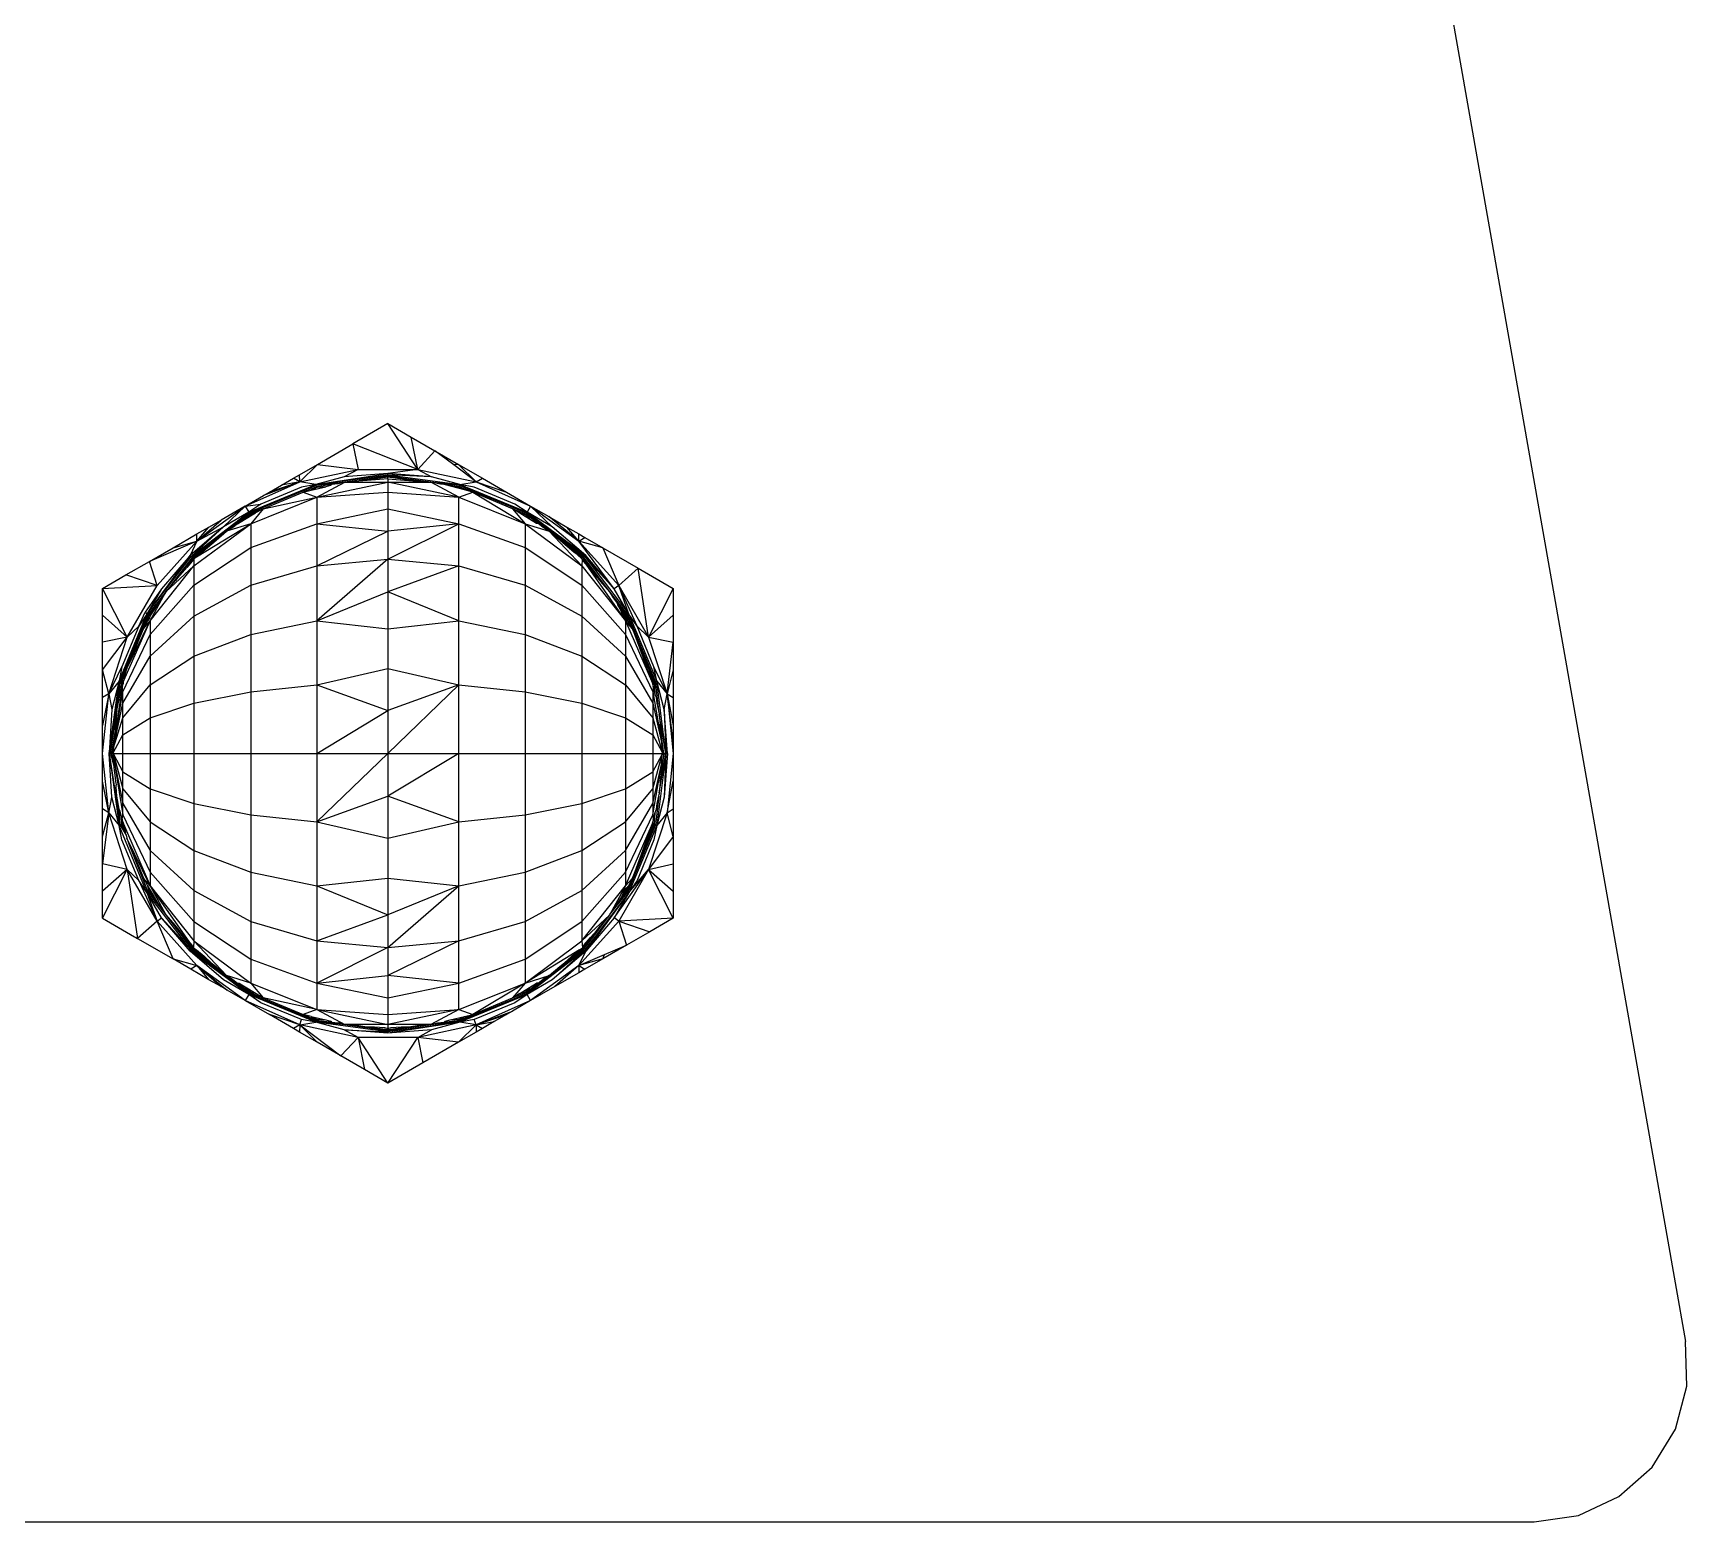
# Model space of a CAD drawing. Header units: millimetres. Extents: x 1918 to 7324, y -1954 to 2054.
# Drawn here: x 5886.7 to 5941.9, y -363 to -313.4 of the extents above; entities that cross this region are included whole.
import ezdxf

# ---------------------------------------------------------------- set-up
doc = ezdxf.new("R2010")
doc.units = ezdxf.units.MM

msp = doc.modelspace()

# ---------------------------------------------------------------- linework, layer by layer
for p, q in [((5902.816, -135.335), (5941.903, -357.009)), ((5898.585, -326.386), (5897.414, -327.063)), ((5899.581, -327.912), (5898.585, -326.386)), ((5898.585, -326.386), (5899.367, -326.837)), ((5896.231, -327.746), (5897.414, -327.063)), ((5897.414, -327.063), (5897.59, -327.912)), ((5899.581, -327.912), (5897.414, -327.063)), ((5899.581, -327.912), (5899.367, -326.837)), ((5899.367, -326.837), (5900.152, -327.291)), ((5899.581, -327.912), (5900.152, -327.291)), ((5900.152, -327.291), (5900.943, -327.747)), ((5900.782, -327.765), (5900.152, -327.291)), ((5895.635, -328.09), (5896.231, -327.746)), ((5895.642, -328.326), (5896.231, -327.746)), ((5895.642, -328.326), (5897.59, -327.912)), ((5896.231, -327.746), (5897.59, -327.912)), ((5897.59, -327.912), (5897.125, -328.166)), ((5897.59, -327.912), (5899.581, -327.912)), ((5899.581, -327.912), (5898.585, -328.051)), ((5899.581, -327.912), (5900.046, -328.166)), ((5899.581, -327.912), (5901.529, -328.326)), ((5900.943, -327.747), (5900.782, -327.765)), ((5901.529, -328.326), (5900.782, -327.765)), ((5900.943, -327.747), (5901.529, -328.326)), ((5900.943, -327.747), (5901.738, -328.207)), ((5893.822, -329.136), (5895.642, -328.326)), ((5893.94, -329.341), (5896.181, -328.413)), ((5896.192, -328.454), (5893.961, -329.378)), ((5895.642, -328.326), (5894.429, -328.786)), ((5895.642, -328.326), (5894.63, -328.67)), ((5894.63, -328.67), (5895.034, -328.437)), ((5895.034, -328.437), (5895.432, -328.207)), ((5895.642, -328.326), (5895.034, -328.437)), ((5895.432, -328.207), (5895.635, -328.09)), ((5895.642, -328.326), (5895.432, -328.207)), ((5895.642, -328.326), (5895.635, -328.09)), ((5896.181, -328.413), (5895.642, -328.326)), ((5896.181, -328.413), (5895.7, -328.508)), ((5896.181, -328.413), (5898.585, -328.051)), ((5896.181, -328.413), (5898.585, -328.096)), ((5897.125, -328.166), (5896.181, -328.413)), ((5896.192, -328.454), (5896.181, -328.413)), ((5897.153, -328.339), (5896.192, -328.454)), ((5896.201, -328.489), (5896.192, -328.454)), ((5896.713, -328.422), (5896.201, -328.489)), ((5896.215, -328.84), (5898.586, -328.339)), ((5896.215, -328.84), (5897.153, -328.339)), ((5896.67, -328.455), (5896.508, -328.494)), ((5896.713, -328.422), (5896.67, -328.455)), ((5896.928, -328.393), (5896.713, -328.422)), ((5897.153, -328.339), (5896.928, -328.393)), ((5898.585, -328.051), (5897.125, -328.166)), ((5898.585, -328.139), (5897.153, -328.339)), ((5897.153, -328.339), (5897.612, -328.303)), ((5897.153, -328.339), (5898.586, -328.339)), ((5898.585, -328.175), (5897.612, -328.303)), ((5898.586, -328.227), (5897.612, -328.303)), ((5900.046, -328.166), (5898.585, -328.051)), ((5898.585, -328.096), (5898.585, -328.051)), ((5898.585, -328.096), (5900.99, -328.413)), ((5898.585, -328.139), (5898.585, -328.096)), ((5900.046, -328.166), (5898.585, -328.096)), ((5898.585, -328.175), (5898.585, -328.139)), ((5900.018, -328.339), (5898.585, -328.139)), ((5899.558, -328.303), (5898.585, -328.175)), ((5898.586, -328.227), (5898.585, -328.175)), ((5898.586, -328.227), (5898.586, -328.339)), ((5898.586, -328.227), (5899.558, -328.303)), ((5898.586, -328.339), (5898.586, -328.675)), ((5900.956, -328.84), (5898.586, -328.339)), ((5898.586, -328.339), (5900.018, -328.339)), ((5900.018, -328.339), (5899.558, -328.303)), ((5900.956, -328.84), (5900.018, -328.339)), ((5900.979, -328.454), (5900.018, -328.339)), ((5900.346, -328.407), (5900.018, -328.339)), ((5900.99, -328.413), (5900.046, -328.166)), ((5900.458, -328.422), (5900.346, -328.407)), ((5900.969, -328.489), (5900.458, -328.422)), ((5900.722, -328.484), (5900.458, -328.422)), ((5900.969, -328.489), (5900.979, -328.454)), ((5900.979, -328.454), (5900.99, -328.413)), ((5903.209, -329.378), (5900.979, -328.454)), ((5900.99, -328.413), (5901.529, -328.326)), ((5901.47, -328.508), (5900.99, -328.413)), ((5900.99, -328.413), (5903.231, -329.341)), ((5901.529, -328.326), (5901.738, -328.207)), ((5901.529, -328.326), (5903.349, -329.136)), ((5901.529, -328.326), (5902.54, -328.67)), ((5901.738, -328.207), (5902.54, -328.67)), ((5893.822, -329.136), (5894.429, -328.786)), ((5894.006, -329.724), (5896.215, -328.84)), ((5895.7, -328.508), (5894.347, -329.068)), ((5894.427, -329.225), (5895.755, -328.675)), ((5894.427, -329.225), (5896.215, -328.84)), ((5894.429, -328.786), (5894.63, -328.67)), ((5896.201, -328.489), (5895.755, -328.675)), ((5895.755, -328.675), (5896.029, -328.609)), ((5895.755, -328.675), (5896.215, -328.84)), ((5896.029, -328.609), (5896.508, -328.494)), ((5896.209, -328.516), (5896.029, -328.609)), ((5896.209, -328.516), (5896.201, -328.489)), ((5896.508, -328.494), (5896.209, -328.516)), ((5896.215, -328.84), (5898.586, -328.675)), ((5896.215, -328.84), (5896.215, -329.724)), ((5898.586, -328.675), (5898.586, -329.225)), ((5898.586, -328.675), (5900.956, -328.84)), ((5900.962, -328.516), (5900.722, -328.484)), ((5901.138, -328.589), (5900.722, -328.484)), ((5900.956, -328.84), (5901.416, -328.675)), ((5900.956, -329.724), (5900.956, -328.84)), ((5900.956, -328.84), (5903.166, -329.724)), ((5900.962, -328.516), (5900.969, -328.489)), ((5901.138, -328.589), (5900.962, -328.516)), ((5901.416, -328.675), (5900.969, -328.489)), ((5901.416, -328.675), (5901.138, -328.589)), ((5902.744, -329.225), (5901.416, -328.675)), ((5901.416, -328.675), (5903.166, -329.724)), ((5902.824, -329.068), (5901.47, -328.508)), ((5902.54, -328.67), (5903.349, -329.136)), ((5892.016, -330.817), (5893.94, -329.341)), ((5892.211, -330.307), (5893.822, -329.136)), ((5893.822, -329.136), (5893.014, -329.603)), ((5893.822, -329.136), (5893.098, -329.834)), ((5893.94, -329.341), (5893.098, -329.834)), ((5893.961, -329.378), (5893.201, -329.976)), ((5893.98, -329.409), (5893.57, -329.724)), ((5893.801, -329.581), (5894.17, -329.36)), ((5893.994, -329.433), (5893.801, -329.581)), ((5893.822, -329.136), (5894.347, -329.068)), ((5893.822, -329.136), (5893.94, -329.341)), ((5894.347, -329.068), (5893.94, -329.341)), ((5893.961, -329.378), (5893.94, -329.341)), ((5893.98, -329.409), (5893.961, -329.378)), ((5894.427, -329.225), (5893.98, -329.409)), ((5893.994, -329.433), (5893.98, -329.409)), ((5894.17, -329.36), (5893.994, -329.433)), ((5894.427, -329.225), (5894.006, -329.724)), ((5894.427, -329.225), (5894.17, -329.36)), ((5896.215, -329.724), (5898.586, -329.225)), ((5898.586, -329.225), (5898.586, -329.976)), ((5898.586, -329.225), (5900.956, -329.724)), ((5902.744, -329.225), (5903.166, -329.724)), ((5903.191, -329.409), (5902.744, -329.225)), ((5902.985, -329.373), (5902.744, -329.225)), ((5903.231, -329.341), (5902.824, -329.068)), ((5903.177, -329.433), (5902.985, -329.373)), ((5903.404, -329.629), (5902.985, -329.373)), ((5903.177, -329.433), (5903.191, -329.409)), ((5903.404, -329.629), (5903.177, -329.433)), ((5903.191, -329.409), (5903.209, -329.378)), ((5903.6, -329.723), (5903.191, -329.409)), ((5903.209, -329.378), (5903.231, -329.341)), ((5903.97, -329.976), (5903.209, -329.378)), ((5903.349, -329.136), (5903.231, -329.341)), ((5904.073, -329.834), (5903.231, -329.341)), ((5903.231, -329.341), (5905.155, -330.817)), ((5903.231, -329.341), (5905.187, -330.785)), ((5903.349, -329.136), (5904.073, -329.834)), ((5903.349, -329.136), (5904.96, -330.307)), ((5903.349, -329.136), (5903.955, -329.487)), ((5904.96, -330.307), (5903.955, -329.487)), ((5903.955, -329.487), (5904.56, -329.836)), ((5891.416, -330.526), (5892.212, -330.066)), ((5893.098, -329.834), (5891.984, -330.785)), ((5893.098, -329.834), (5892.016, -330.817)), ((5893.201, -329.976), (5892.046, -330.847)), ((5892.109, -331.13), (5894.006, -329.724)), ((5892.196, -330.835), (5894.006, -329.724)), ((5892.211, -330.307), (5893.014, -329.603)), ((5892.211, -330.307), (5893.098, -329.834)), ((5892.211, -330.307), (5892.61, -329.836)), ((5892.211, -330.307), (5892.212, -330.066)), ((5892.212, -330.066), (5892.61, -329.836)), ((5892.61, -329.836), (5893.014, -329.603)), ((5892.852, -330.275), (5893.201, -329.976)), ((5894.006, -329.724), (5893.201, -329.976)), ((5893.201, -329.976), (5893.481, -329.792)), ((5893.57, -329.724), (5893.481, -329.792)), ((5893.57, -329.724), (5893.801, -329.581)), ((5894.006, -329.724), (5894.006, -330.517)), ((5894.006, -330.517), (5896.215, -329.724)), ((5896.215, -329.724), (5896.215, -331.13)), ((5896.215, -329.724), (5898.586, -329.976)), ((5896.215, -331.13), (5898.586, -329.976)), ((5900.956, -329.724), (5898.586, -329.976)), ((5898.586, -330.909), (5900.956, -329.724)), ((5898.586, -329.976), (5898.586, -330.909)), ((5900.957, -331.13), (5900.956, -329.724)), ((5900.956, -329.724), (5903.166, -330.517)), ((5903.166, -329.724), (5903.166, -330.517)), ((5903.166, -329.724), (5905.063, -331.13)), ((5903.166, -329.724), (5903.97, -329.976)), ((5903.546, -329.716), (5903.404, -329.629)), ((5903.6, -329.723), (5903.546, -329.716)), ((5903.772, -329.855), (5903.6, -329.723)), ((5903.97, -329.976), (5903.772, -329.855)), ((5905.063, -331.13), (5903.97, -329.976)), ((5905.125, -330.847), (5903.97, -329.976)), ((5904.352, -330.3), (5903.97, -329.976)), ((5905.187, -330.785), (5904.073, -329.834)), ((5904.96, -330.307), (5904.56, -329.836)), ((5904.56, -329.836), (5904.958, -330.066)), ((5904.96, -330.307), (5904.958, -330.066)), ((5904.958, -330.066), (5905.161, -330.183)), ((5892.211, -330.307), (5890.626, -330.982)), ((5890.626, -330.982), (5891.416, -330.526)), ((5890.878, -331.787), (5892.211, -330.307)), ((5891.416, -330.526), (5892.211, -330.307)), ((5892.211, -330.307), (5891.984, -330.785)), ((5892.852, -330.275), (5892.072, -330.873)), ((5892.109, -331.777), (5894.006, -330.517)), ((5892.196, -330.835), (5892.852, -330.275)), ((5894.006, -330.517), (5894.006, -331.777)), ((5903.166, -330.517), (5903.166, -331.777)), ((5903.166, -330.517), (5905.063, -331.777)), ((5905.099, -330.873), (5904.352, -330.3)), ((5904.791, -330.672), (5904.352, -330.3)), ((5904.898, -330.754), (5904.791, -330.672)), ((5904.96, -330.307), (5905.161, -330.183)), ((5904.96, -330.307), (5906.292, -331.787)), ((5906.138, -331.899), (5904.96, -330.307)), ((5905.758, -330.527), (5904.96, -330.307)), ((5905.161, -330.183), (5905.758, -330.527)), ((5905.758, -330.527), (5906.292, -331.787)), ((5905.758, -330.527), (5906.941, -331.21)), ((5889.84, -331.435), (5890.626, -330.982)), ((5890.54, -332.741), (5891.984, -330.785)), ((5890.54, -332.741), (5892.016, -330.817)), ((5890.878, -331.787), (5890.626, -330.982)), ((5890.653, -332.963), (5892.109, -331.13)), ((5891.984, -330.785), (5891.033, -331.899)), ((5892.046, -330.847), (5891.175, -332.002)), ((5892.109, -331.13), (5891.175, -332.002)), ((5892.072, -330.873), (5891.499, -331.62)), ((5891.499, -331.62), (5891.87, -331.181)), ((5892.109, -330.909), (5891.87, -331.181)), ((5892.016, -330.817), (5891.984, -330.785)), ((5892.046, -330.847), (5892.016, -330.817)), ((5892.072, -330.873), (5892.046, -330.847)), ((5892.109, -330.909), (5892.072, -330.873)), ((5892.196, -330.835), (5892.109, -330.909)), ((5892.109, -330.909), (5892.109, -331.13)), ((5892.109, -331.13), (5892.109, -331.777)), ((5894.006, -331.777), (5896.215, -331.13)), ((5896.215, -331.13), (5898.586, -330.909)), ((5898.586, -330.909), (5896.215, -332.963)), ((5896.215, -331.13), (5896.215, -332.963)), ((5898.586, -330.909), (5898.586, -332.002)), ((5898.586, -330.909), (5900.957, -331.13)), ((5900.957, -331.13), (5898.586, -332.002)), ((5900.957, -332.963), (5900.957, -331.13)), ((5900.957, -331.13), (5903.166, -331.777)), ((5904.898, -330.754), (5905.067, -330.905)), ((5905.067, -330.905), (5905.063, -331.13)), ((5905.063, -331.13), (5905.063, -331.777)), ((5905.063, -331.13), (5906.518, -332.963)), ((5905.067, -330.905), (5905.099, -330.873)), ((5905.135, -330.994), (5905.067, -330.905)), ((5905.099, -330.873), (5905.125, -330.847)), ((5905.671, -331.619), (5905.099, -330.873)), ((5905.125, -330.847), (5905.155, -330.817)), ((5905.996, -332.002), (5905.125, -330.847)), ((5905.135, -330.994), (5906.518, -332.963)), ((5905.351, -331.247), (5905.135, -330.994)), ((5905.155, -330.817), (5905.187, -330.785)), ((5905.155, -330.817), (5906.631, -332.741)), ((5906.138, -331.899), (5905.155, -330.817)), ((5906.138, -331.899), (5905.187, -330.785)), ((5906.292, -331.787), (5906.941, -331.21)), ((5906.941, -331.21), (5908.112, -331.886)), ((5907.288, -333.512), (5906.941, -331.21)), ((5889.059, -331.886), (5889.84, -331.435)), ((5890.878, -331.787), (5889.84, -331.435)), ((5890.653, -333.42), (5892.109, -331.777)), ((5891.175, -332.002), (5891.499, -331.62)), ((5892.109, -331.777), (5892.109, -332.807)), ((5892.109, -332.807), (5894.006, -331.777)), ((5894.006, -331.777), (5894.006, -333.42)), ((5903.166, -331.777), (5903.166, -333.42)), ((5903.166, -331.777), (5905.063, -332.807)), ((5905.063, -331.777), (5905.063, -332.807)), ((5905.063, -331.777), (5906.518, -333.42)), ((5905.671, -331.619), (5905.351, -331.247)), ((5905.695, -331.65), (5905.671, -331.619)), ((5905.996, -332.002), (5905.695, -331.65)), ((5889.059, -331.886), (5890.878, -331.787)), ((5889.883, -333.512), (5889.059, -331.886)), ((5889.059, -332.78), (5889.059, -331.886)), ((5889.883, -333.512), (5890.878, -331.787)), ((5891.033, -331.899), (5890.48, -332.674)), ((5891.033, -331.899), (5890.54, -332.741)), ((5891.175, -332.002), (5890.577, -332.763)), ((5890.991, -332.282), (5890.608, -332.781)), ((5890.648, -332.804), (5890.991, -332.282)), ((5890.653, -332.963), (5891.175, -332.002)), ((5891.175, -332.002), (5890.991, -332.282)), ((5896.215, -332.963), (5898.586, -332.002)), ((5898.586, -332.002), (5898.586, -333.228)), ((5900.957, -332.963), (5898.586, -332.002)), ((5906.117, -332.2), (5905.996, -332.002)), ((5906.594, -332.763), (5905.996, -332.002)), ((5906.249, -332.372), (5906.117, -332.2)), ((5906.292, -331.787), (5906.138, -331.899)), ((5906.631, -332.741), (5906.138, -331.899)), ((5906.292, -331.787), (5907.288, -333.512)), ((5906.904, -333.148), (5906.292, -331.787)), ((5906.631, -332.741), (5906.292, -331.787)), ((5908.112, -331.886), (5907.288, -333.512)), ((5908.112, -331.886), (5908.112, -332.78)), ((5889.883, -333.512), (5889.059, -332.78)), ((5889.059, -333.682), (5889.059, -332.78)), ((5889.612, -334.982), (5890.54, -332.741)), ((5890.577, -332.763), (5889.653, -334.993)), ((5890.267, -333.148), (5890.48, -332.674)), ((5890.54, -332.741), (5890.267, -333.148)), ((5890.608, -332.781), (5890.424, -333.228)), ((5890.48, -332.674), (5890.54, -332.741)), ((5890.577, -332.763), (5890.54, -332.741)), ((5890.648, -332.804), (5890.559, -332.971)), ((5890.559, -332.971), (5890.634, -332.885)), ((5890.608, -332.781), (5890.577, -332.763)), ((5890.648, -332.804), (5890.608, -332.781)), ((5890.634, -332.885), (5890.648, -332.804)), ((5890.653, -334.148), (5892.109, -332.807)), ((5892.109, -332.807), (5892.109, -334.148)), ((5905.063, -332.807), (5905.063, -334.148)), ((5905.063, -332.807), (5906.518, -334.148)), ((5906.563, -332.781), (5906.249, -332.372)), ((5906.256, -332.426), (5906.249, -332.372)), ((5906.343, -332.568), (5906.256, -332.426)), ((5906.538, -332.795), (5906.343, -332.568)), ((5906.518, -332.963), (5906.343, -332.568)), ((5906.599, -332.986), (5906.343, -332.568)), ((5906.538, -332.795), (5906.563, -332.781)), ((5906.599, -332.986), (5906.538, -332.795)), ((5906.563, -332.781), (5906.594, -332.763)), ((5906.747, -333.228), (5906.563, -332.781)), ((5906.594, -332.763), (5906.631, -332.741)), ((5907.518, -334.993), (5906.594, -332.763)), ((5906.904, -333.148), (5906.631, -332.741)), ((5906.631, -332.741), (5907.559, -334.982)), ((5907.288, -333.512), (5908.112, -332.78)), ((5908.112, -332.78), (5908.112, -333.682)), ((5890.267, -333.148), (5889.707, -334.502)), ((5889.738, -335.333), (5890.653, -333.42)), ((5889.773, -334.956), (5890.653, -332.963)), ((5889.874, -334.556), (5890.653, -332.963)), ((5889.874, -334.556), (5890.424, -333.228)), ((5889.883, -333.512), (5890.267, -333.148)), ((5890.424, -333.228), (5890.653, -332.963)), ((5890.424, -333.228), (5890.559, -332.971)), ((5890.653, -332.963), (5890.653, -333.42)), ((5890.653, -333.42), (5890.653, -334.148)), ((5892.109, -334.148), (5894.006, -333.42)), ((5894.006, -333.42), (5896.215, -332.963)), ((5894.006, -333.42), (5894.006, -335.333)), ((5896.215, -332.963), (5896.215, -335.096)), ((5896.215, -332.963), (5898.586, -333.228)), ((5898.586, -333.228), (5900.957, -332.963)), ((5898.586, -333.228), (5898.586, -334.556)), ((5900.957, -335.096), (5900.957, -332.963)), ((5900.957, -332.963), (5903.166, -333.42)), ((5903.166, -333.42), (5903.166, -335.333)), ((5903.166, -333.42), (5905.063, -334.148)), ((5906.518, -332.963), (5906.518, -333.42)), ((5906.747, -333.228), (5906.518, -332.963)), ((5906.518, -332.963), (5907.415, -335.046)), ((5906.518, -333.42), (5906.518, -334.148)), ((5906.518, -333.42), (5907.433, -335.333)), ((5906.599, -332.986), (5906.747, -333.228)), ((5907.297, -334.556), (5906.747, -333.228)), ((5906.747, -333.228), (5907.415, -335.046)), ((5907.288, -333.512), (5906.904, -333.148)), ((5907.464, -334.502), (5906.904, -333.148)), ((5889.883, -333.512), (5889.059, -333.682)), ((5889.059, -334.595), (5889.883, -333.512)), ((5889.059, -334.595), (5889.059, -333.682)), ((5889.267, -335.406), (5889.883, -333.512)), ((5907.288, -333.512), (5907.904, -335.406)), ((5907.288, -333.512), (5908.112, -333.682)), ((5907.904, -335.406), (5908.112, -333.682)), ((5908.112, -333.682), (5908.112, -334.595)), ((5889.267, -335.406), (5889.707, -334.502)), ((5889.707, -334.502), (5889.612, -334.982)), ((5889.738, -335.71), (5890.653, -334.148)), ((5890.653, -334.148), (5890.653, -335.096)), ((5890.653, -335.096), (5892.109, -334.148)), ((5892.109, -334.148), (5892.109, -335.71)), ((5905.063, -334.148), (5905.063, -335.71)), ((5905.063, -334.148), (5906.518, -335.096)), ((5906.518, -334.148), (5906.518, -335.096)), ((5906.518, -334.148), (5907.433, -335.71)), ((5907.904, -335.406), (5907.464, -334.502)), ((5907.559, -334.982), (5907.464, -334.502)), ((5889.267, -335.406), (5889.059, -334.595)), ((5889.059, -335.52), (5889.059, -334.595)), ((5889.612, -334.982), (5889.267, -335.406)), ((5889.277, -337.386), (5889.612, -334.982)), ((5889.653, -334.993), (5889.277, -337.386)), ((5889.612, -334.982), (5889.365, -335.926)), ((5889.653, -334.993), (5889.606, -335.626)), ((5889.653, -334.993), (5889.612, -334.982)), ((5889.688, -335.002), (5889.653, -334.993)), ((5889.688, -335.002), (5889.684, -335.245)), ((5889.874, -334.556), (5889.688, -335.002)), ((5889.732, -335.014), (5889.688, -335.002)), ((5889.729, -335.158), (5889.738, -335.096)), ((5889.732, -335.014), (5889.773, -334.956)), ((5889.732, -335.014), (5889.752, -335.062)), ((5889.738, -335.096), (5889.752, -335.062)), ((5889.738, -336.201), (5890.653, -335.096)), ((5889.752, -335.062), (5889.773, -334.956)), ((5889.788, -334.833), (5889.773, -334.956)), ((5889.788, -334.833), (5889.874, -334.556)), ((5890.653, -335.096), (5890.653, -336.201)), ((5894.006, -335.333), (5896.215, -335.096)), ((5896.215, -335.096), (5898.586, -334.556)), ((5896.215, -335.096), (5896.215, -337.386)), ((5896.215, -335.096), (5898.586, -335.954)), ((5898.586, -334.556), (5898.586, -335.954)), ((5898.586, -334.556), (5900.957, -335.096)), ((5900.957, -335.096), (5898.586, -335.954)), ((5898.586, -337.386), (5900.957, -335.096)), ((5900.957, -337.386), (5900.957, -335.096)), ((5900.957, -335.096), (5903.166, -335.333)), ((5906.518, -335.096), (5906.518, -336.201)), ((5906.518, -335.096), (5907.433, -336.201)), ((5907.483, -335.002), (5907.297, -334.556)), ((5907.297, -334.556), (5907.372, -334.852)), ((5907.456, -335.01), (5907.372, -334.852)), ((5907.415, -335.046), (5907.372, -334.852)), ((5907.415, -335.046), (5907.433, -335.096)), ((5907.433, -335.096), (5907.456, -335.01)), ((5907.433, -335.096), (5907.442, -335.158)), ((5907.456, -335.01), (5907.483, -335.002)), ((5907.483, -335.002), (5907.518, -334.993)), ((5907.51, -335.426), (5907.483, -335.002)), ((5907.518, -334.993), (5907.559, -334.982)), ((5907.633, -335.954), (5907.518, -334.993)), ((5907.806, -335.926), (5907.559, -334.982)), ((5907.867, -337.386), (5907.559, -334.982)), ((5907.559, -334.982), (5907.904, -335.406)), ((5908.112, -334.595), (5907.904, -335.406)), ((5908.112, -334.595), (5908.112, -335.52)), ((5889.059, -337.386), (5889.267, -335.406)), ((5889.267, -335.406), (5889.059, -335.52)), ((5889.267, -335.406), (5889.059, -336.453)), ((5889.059, -336.453), (5889.059, -335.52)), ((5889.267, -335.406), (5889.365, -335.926)), ((5889.43, -337.205), (5889.729, -335.158)), ((5889.43, -337.205), (5889.738, -335.333)), ((5889.538, -335.954), (5889.606, -335.626)), ((5889.606, -335.626), (5889.684, -335.245)), ((5889.729, -335.158), (5889.684, -335.245)), ((5889.738, -335.333), (5889.729, -335.158)), ((5889.738, -335.71), (5889.738, -335.333)), ((5892.109, -335.71), (5894.006, -335.333)), ((5894.006, -335.333), (5894.006, -337.386)), ((5903.166, -335.333), (5903.166, -337.386)), ((5903.166, -335.333), (5905.063, -335.71)), ((5907.442, -335.158), (5907.433, -335.333)), ((5907.433, -335.333), (5907.433, -335.71)), ((5907.433, -335.333), (5907.716, -337.014)), ((5907.475, -335.274), (5907.442, -335.158)), ((5907.51, -335.426), (5907.475, -335.274)), ((5907.525, -335.49), (5907.51, -335.426)), ((5907.55, -335.513), (5907.525, -335.49)), ((5907.576, -335.711), (5907.55, -335.513)), ((5907.806, -335.926), (5907.904, -335.406)), ((5907.904, -335.406), (5908.112, -337.386)), ((5907.904, -335.406), (5908.112, -336.453)), ((5907.904, -335.406), (5908.112, -335.52)), ((5908.112, -336.981), (5907.904, -335.406)), ((5908.112, -335.52), (5908.112, -336.453)), ((5889.365, -335.926), (5889.277, -337.386)), ((5889.329, -337.386), (5889.53, -336.055)), ((5889.43, -337.205), (5889.738, -335.71)), ((5889.43, -337.205), (5889.738, -336.201)), ((5889.53, -336.055), (5889.492, -336.493)), ((5889.538, -335.954), (5889.53, -336.055)), ((5889.738, -336.201), (5889.738, -335.71)), ((5889.738, -336.773), (5890.653, -336.201)), ((5889.738, -336.773), (5889.738, -336.201)), ((5890.653, -336.201), (5892.109, -335.71)), ((5890.653, -336.201), (5890.653, -337.386)), ((5892.109, -335.71), (5892.109, -337.386)), ((5896.215, -337.386), (5898.586, -335.954)), ((5898.586, -335.954), (5898.586, -337.386)), ((5905.063, -335.71), (5905.063, -337.386)), ((5905.063, -335.71), (5906.518, -336.201)), ((5906.518, -336.201), (5906.518, -337.386)), ((5906.518, -336.201), (5907.433, -336.773)), ((5907.433, -335.71), (5907.433, -336.201)), ((5907.433, -335.71), (5907.716, -337.014)), ((5907.433, -336.201), (5907.433, -336.773)), ((5907.433, -336.201), (5907.742, -337.347)), ((5907.633, -335.954), (5907.576, -335.711)), ((5907.639, -336.039), (5907.633, -335.954)), ((5907.639, -336.039), (5907.645, -336.085)), ((5907.645, -336.085), (5907.669, -336.416)), ((5907.867, -337.386), (5907.645, -336.085)), ((5907.921, -337.386), (5907.806, -335.926)), ((5907.806, -335.926), (5907.867, -337.386)), ((5889.059, -337.386), (5889.059, -336.453)), ((5889.465, -336.755), (5889.476, -336.678)), ((5889.482, -336.567), (5889.476, -336.678)), ((5889.492, -336.493), (5889.482, -336.567)), ((5907.687, -336.553), (5907.669, -336.416)), ((5907.683, -336.593), (5907.687, -336.553)), ((5907.705, -336.747), (5907.683, -336.593)), ((5907.797, -337.386), (5907.705, -336.747)), ((5907.705, -336.747), (5907.716, -337.014)), ((5908.112, -336.453), (5908.112, -336.981)), ((5889.374, -337.386), (5889.465, -336.755)), ((5889.406, -337.386), (5889.738, -336.773)), ((5889.406, -337.386), (5889.427, -337.243)), ((5889.43, -337.205), (5889.427, -337.243)), ((5889.465, -336.755), (5889.43, -337.205)), ((5889.738, -337.386), (5889.738, -336.773)), ((5907.433, -336.773), (5907.433, -337.386)), ((5907.433, -336.773), (5907.742, -337.347)), ((5907.716, -337.014), (5907.742, -337.347)), ((5908.112, -336.981), (5908.112, -337.386)), ((5889.267, -339.367), (5889.059, -337.386)), ((5889.059, -338.314), (5889.059, -337.386)), ((5889.277, -337.386), (5889.612, -339.791)), ((5889.365, -338.847), (5889.277, -337.386)), ((5889.277, -337.386), (5889.653, -339.78)), ((5889.277, -337.386), (5889.329, -337.386)), ((5889.329, -337.386), (5889.374, -337.386)), ((5889.329, -337.386), (5889.433, -337.798)), ((5889.374, -337.386), (5889.406, -337.386)), ((5889.374, -337.386), (5889.433, -337.798)), ((5889.406, -337.386), (5889.427, -337.414)), ((5889.406, -337.386), (5889.738, -337.386)), ((5889.427, -337.414), (5889.432, -337.582)), ((5889.427, -337.414), (5889.738, -338.572)), ((5889.427, -337.414), (5889.738, -338)), ((5889.432, -337.582), (5889.738, -339.44)), ((5889.432, -337.582), (5889.738, -339.063)), ((5889.432, -337.582), (5889.433, -337.798)), ((5889.433, -337.798), (5889.44, -337.847)), ((5889.44, -337.847), (5889.444, -337.962)), ((5889.738, -338), (5889.738, -337.386)), ((5889.738, -337.386), (5890.653, -337.386)), ((5890.653, -337.386), (5890.653, -338.572)), ((5890.653, -337.386), (5892.109, -337.386)), ((5892.109, -337.386), (5892.109, -339.063)), ((5892.109, -337.386), (5894.006, -337.386)), ((5894.006, -337.386), (5894.006, -339.44)), ((5894.006, -337.386), (5896.215, -337.386)), ((5896.215, -337.386), (5896.215, -339.676)), ((5896.215, -337.386), (5898.586, -337.386)), ((5898.586, -337.386), (5896.215, -339.676)), ((5898.586, -337.386), (5898.586, -338.819)), ((5898.586, -337.386), (5900.957, -337.386)), ((5900.957, -337.386), (5898.586, -338.819)), ((5900.957, -339.676), (5900.957, -337.386)), ((5900.957, -337.386), (5903.166, -337.386)), ((5903.166, -337.386), (5903.166, -339.44)), ((5903.166, -337.386), (5905.063, -337.386)), ((5905.063, -337.386), (5905.063, -339.063)), ((5905.063, -337.386), (5906.518, -337.386)), ((5906.518, -337.386), (5906.518, -338.572)), ((5906.518, -337.386), (5907.433, -337.386)), ((5907.433, -337.386), (5907.433, -338)), ((5907.433, -337.386), (5907.764, -337.386)), ((5907.433, -338.572), (5907.742, -337.426)), ((5907.433, -338), (5907.742, -337.426)), ((5907.433, -339.44), (5907.716, -337.759)), ((5907.433, -339.063), (5907.716, -337.759)), ((5907.867, -337.386), (5907.559, -339.791)), ((5907.643, -338.709), (5907.867, -337.386)), ((5907.797, -337.386), (5907.705, -338.024)), ((5907.705, -338.024), (5907.716, -337.759)), ((5907.716, -337.759), (5907.742, -337.426)), ((5907.764, -337.386), (5907.742, -337.347)), ((5907.764, -337.386), (5907.742, -337.426)), ((5907.764, -337.386), (5907.797, -337.386)), ((5907.797, -337.386), (5907.867, -337.386)), ((5907.867, -337.386), (5907.806, -338.847)), ((5907.921, -337.386), (5907.806, -338.847)), ((5907.867, -337.386), (5907.921, -337.386)), ((5908.112, -337.386), (5907.904, -339.367)), ((5908.112, -337.386), (5908.112, -338.314)), ((5889.267, -339.367), (5889.059, -338.314)), ((5889.059, -339.238), (5889.059, -338.314)), ((5889.444, -337.962), (5889.482, -338.206)), ((5889.482, -338.206), (5889.494, -338.336)), ((5889.494, -338.336), (5889.502, -338.362)), ((5889.502, -338.362), (5889.51, -338.453)), ((5889.738, -338.572), (5889.738, -338)), ((5889.738, -338), (5890.653, -338.572)), ((5906.518, -338.572), (5907.433, -338)), ((5907.433, -338), (5907.433, -338.572)), ((5907.669, -338.357), (5907.643, -338.709)), ((5907.669, -338.357), (5907.688, -338.216)), ((5907.705, -338.024), (5907.683, -338.18)), ((5907.688, -338.216), (5907.683, -338.18)), ((5907.904, -339.367), (5908.112, -338.314)), ((5908.112, -338.314), (5908.112, -339.238)), ((5889.267, -339.367), (5889.365, -338.847)), ((5889.612, -339.791), (5889.365, -338.847)), ((5889.529, -338.72), (5889.51, -338.453)), ((5889.533, -338.755), (5889.529, -338.72)), ((5889.538, -338.819), (5889.533, -338.755)), ((5889.616, -339.244), (5889.538, -338.819)), ((5889.738, -339.063), (5889.738, -338.572)), ((5889.738, -338.572), (5890.653, -339.676)), ((5890.653, -338.572), (5890.653, -339.676)), ((5890.653, -338.572), (5892.109, -339.063)), ((5896.215, -339.676), (5898.586, -338.819)), ((5898.586, -338.819), (5898.586, -340.217)), ((5900.957, -339.676), (5898.586, -338.819)), ((5905.063, -339.063), (5906.518, -338.572)), ((5906.518, -338.572), (5906.518, -339.676)), ((5906.518, -339.676), (5907.433, -338.572)), ((5907.433, -338.572), (5907.433, -339.063)), ((5907.633, -338.819), (5907.518, -339.78)), ((5907.806, -338.847), (5907.559, -339.791)), ((5907.576, -339.062), (5907.633, -338.819)), ((5907.633, -338.819), (5907.638, -338.748)), ((5907.643, -338.709), (5907.638, -338.748)), ((5889.267, -339.367), (5889.059, -339.238)), ((5889.059, -340.158), (5889.059, -339.238)), ((5889.059, -340.158), (5889.267, -339.367)), ((5889.267, -339.367), (5889.059, -341.074)), ((5889.883, -341.261), (5889.267, -339.367)), ((5889.267, -339.367), (5889.612, -339.791)), ((5889.623, -339.278), (5889.616, -339.244)), ((5889.623, -339.278), (5889.669, -339.445)), ((5889.653, -339.78), (5889.623, -339.278)), ((5889.669, -339.445), (5889.678, -339.477)), ((5889.678, -339.477), (5889.71, -339.598)), ((5889.678, -339.477), (5889.688, -339.771)), ((5889.71, -339.598), (5889.738, -339.44)), ((5889.738, -339.44), (5889.738, -339.063)), ((5889.738, -339.063), (5890.653, -340.625)), ((5889.738, -339.44), (5890.653, -341.353)), ((5892.109, -339.063), (5892.109, -340.625)), ((5892.109, -339.063), (5894.006, -339.44)), ((5894.006, -339.44), (5894.006, -341.353)), ((5894.006, -339.44), (5896.215, -339.676)), ((5900.957, -339.676), (5903.166, -339.44)), ((5903.166, -339.44), (5905.063, -339.063)), ((5903.166, -339.44), (5903.166, -341.353)), ((5905.063, -339.063), (5905.063, -340.625)), ((5906.518, -340.625), (5907.433, -339.063)), ((5906.518, -341.353), (5907.433, -339.44)), ((5907.904, -339.367), (5907.288, -341.261)), ((5907.433, -339.063), (5907.433, -339.44)), ((5907.433, -339.44), (5907.442, -339.615)), ((5907.442, -339.615), (5907.475, -339.499)), ((5907.475, -339.499), (5907.51, -339.347)), ((5907.483, -339.771), (5907.51, -339.347)), ((5907.525, -339.283), (5907.51, -339.347)), ((5907.525, -339.283), (5907.55, -339.26)), ((5907.55, -339.26), (5907.576, -339.062)), ((5907.904, -339.367), (5907.559, -339.791)), ((5907.904, -339.367), (5908.112, -339.238)), ((5908.112, -340.158), (5907.904, -339.367)), ((5908.112, -339.238), (5908.112, -340.158)), ((5889.653, -339.78), (5889.612, -339.791)), ((5889.707, -340.271), (5889.612, -339.791)), ((5890.54, -342.032), (5889.612, -339.791)), ((5889.688, -339.771), (5889.653, -339.78)), ((5889.653, -339.78), (5889.849, -340.121)), ((5889.715, -339.763), (5889.688, -339.771)), ((5889.688, -339.771), (5889.823, -340.023)), ((5889.71, -339.598), (5889.729, -339.615)), ((5889.738, -339.676), (5889.715, -339.763)), ((5889.715, -339.763), (5889.789, -339.897)), ((5889.738, -339.676), (5889.729, -339.615)), ((5889.738, -339.676), (5889.764, -339.737)), ((5889.764, -339.737), (5890.653, -341.81)), ((5889.789, -339.897), (5889.764, -339.737)), ((5889.789, -339.897), (5889.823, -340.023)), ((5889.849, -340.121), (5889.823, -340.023)), ((5890.653, -339.676), (5890.653, -340.625)), ((5890.653, -339.676), (5892.109, -340.625)), ((5896.215, -339.676), (5896.215, -341.81)), ((5896.215, -339.676), (5898.586, -340.217)), ((5898.586, -340.217), (5900.957, -339.676)), ((5900.957, -341.81), (5900.957, -339.676)), ((5905.063, -340.625), (5906.518, -339.676)), ((5906.518, -339.676), (5906.518, -340.625)), ((5906.518, -341.81), (5907.415, -339.727)), ((5906.594, -342.01), (5907.518, -339.78)), ((5907.559, -339.791), (5906.631, -342.032)), ((5907.415, -339.727), (5906.746, -341.546)), ((5907.297, -340.217), (5907.483, -339.771)), ((5907.297, -340.217), (5907.372, -339.921)), ((5907.372, -339.921), (5907.415, -339.727)), ((5907.372, -339.921), (5907.456, -339.763)), ((5907.415, -339.727), (5907.433, -339.676)), ((5907.442, -339.615), (5907.433, -339.676)), ((5907.456, -339.763), (5907.433, -339.676)), ((5907.456, -339.763), (5907.483, -339.771)), ((5907.559, -339.791), (5907.464, -340.271)), ((5907.483, -339.771), (5907.518, -339.78)), ((5907.518, -339.78), (5907.559, -339.791)), ((5889.059, -341.074), (5889.059, -340.158)), ((5890.267, -341.625), (5889.707, -340.271)), ((5889.849, -340.121), (5889.874, -340.217)), ((5890.653, -341.81), (5889.874, -340.217)), ((5889.874, -340.217), (5889.967, -340.489)), ((5889.967, -340.489), (5890.577, -342.01)), ((5889.967, -340.489), (5890.279, -341.195)), ((5898.586, -340.217), (5898.586, -341.545)), ((5906.746, -341.546), (5907.297, -340.217)), ((5907.464, -340.271), (5906.904, -341.625)), ((5908.112, -340.158), (5907.288, -341.261)), ((5908.112, -340.158), (5908.112, -341.074)), ((5889.883, -341.261), (5889.059, -341.074)), ((5889.059, -341.985), (5889.059, -341.074)), ((5890.653, -340.625), (5890.653, -341.353)), ((5890.653, -340.625), (5892.109, -341.966)), ((5892.109, -340.625), (5892.109, -341.966)), ((5892.109, -340.625), (5894.006, -341.353)), ((5903.166, -341.353), (5905.063, -340.625)), ((5905.063, -340.625), (5905.063, -341.966)), ((5905.063, -341.966), (5906.518, -340.625)), ((5906.518, -340.625), (5906.518, -341.353)), ((5907.288, -341.261), (5908.112, -341.074)), ((5908.112, -341.074), (5908.112, -341.985)), ((5889.059, -342.886), (5889.883, -341.261)), ((5889.883, -341.261), (5889.059, -341.985)), ((5890.878, -342.986), (5889.883, -341.261)), ((5889.883, -341.261), (5890.267, -341.625)), ((5889.883, -341.261), (5890.23, -343.563)), ((5890.267, -341.625), (5890.878, -342.986)), ((5890.54, -342.032), (5890.267, -341.625)), ((5890.279, -341.195), (5890.424, -341.545)), ((5890.653, -341.81), (5890.424, -341.545)), ((5890.424, -341.545), (5890.49, -341.673)), ((5890.49, -341.673), (5890.561, -341.807)), ((5890.653, -341.353), (5890.653, -341.81)), ((5890.653, -341.353), (5892.109, -342.996)), ((5894.006, -341.353), (5894.006, -342.996)), ((5894.006, -341.353), (5896.215, -341.81)), ((5896.215, -341.81), (5898.586, -341.545)), ((5898.586, -341.545), (5898.586, -342.771)), ((5898.586, -341.545), (5900.957, -341.81)), ((5900.957, -341.81), (5903.166, -341.353)), ((5903.166, -341.353), (5903.166, -342.996)), ((5905.063, -342.996), (5906.518, -341.353)), ((5906.138, -342.874), (5907.288, -341.261)), ((5907.288, -341.261), (5906.292, -342.986)), ((5906.518, -341.353), (5906.518, -341.81)), ((5906.518, -341.81), (5906.746, -341.546)), ((5906.563, -341.992), (5906.746, -341.546)), ((5906.746, -341.546), (5906.611, -341.802)), ((5906.631, -342.032), (5907.288, -341.261)), ((5906.904, -341.625), (5906.631, -342.032)), ((5908.112, -342.886), (5907.288, -341.261)), ((5907.288, -341.261), (5908.112, -341.985)), ((5889.059, -342.886), (5889.059, -341.985)), ((5890.577, -342.01), (5890.54, -342.032)), ((5892.016, -343.956), (5890.54, -342.032)), ((5891.033, -342.874), (5890.54, -342.032)), ((5890.54, -342.032), (5890.878, -342.986)), ((5890.561, -341.807), (5890.632, -341.978)), ((5890.561, -341.807), (5890.608, -341.992)), ((5890.561, -341.807), (5890.78, -342.171)), ((5890.608, -341.992), (5890.577, -342.01)), ((5890.577, -342.01), (5891.175, -342.771)), ((5890.632, -341.978), (5890.608, -341.992)), ((5890.608, -341.992), (5890.922, -342.402)), ((5890.632, -341.978), (5890.78, -342.171)), ((5890.653, -341.81), (5891.175, -342.771)), ((5890.653, -341.81), (5892.109, -343.643)), ((5892.033, -343.776), (5890.653, -341.81)), ((5890.78, -342.171), (5890.922, -342.402)), ((5892.109, -341.966), (5892.109, -342.996)), ((5892.109, -341.966), (5894.006, -342.996)), ((5896.215, -341.81), (5896.215, -343.643)), ((5896.215, -341.81), (5898.586, -342.771)), ((5900.957, -341.81), (5898.586, -342.771)), ((5898.586, -343.863), (5900.957, -341.81)), ((5900.957, -343.643), (5900.957, -341.81)), ((5903.166, -342.996), (5905.063, -341.966)), ((5905.063, -343.643), (5906.518, -341.81)), ((5905.063, -341.966), (5905.063, -342.996)), ((5906.631, -342.032), (5905.155, -343.956)), ((5906.631, -342.032), (5905.187, -343.988)), ((5906.518, -341.81), (5905.998, -342.768)), ((5905.998, -342.768), (5906.594, -342.01)), ((5906.631, -342.032), (5906.138, -342.874)), ((5906.18, -342.491), (5906.563, -341.992)), ((5906.18, -342.491), (5906.391, -342.171)), ((5906.391, -342.171), (5906.523, -341.969)), ((5906.391, -342.171), (5906.436, -342.053)), ((5906.436, -342.053), (5906.537, -341.888)), ((5906.523, -341.969), (5906.611, -341.802)), ((5906.523, -341.969), (5906.563, -341.992)), ((5906.537, -341.888), (5906.611, -341.802)), ((5906.563, -341.992), (5906.594, -342.01)), ((5906.594, -342.01), (5906.631, -342.032)), ((5908.112, -341.985), (5908.112, -342.886)), ((5890.922, -342.402), (5890.991, -342.491)), ((5890.991, -342.491), (5891.175, -342.771)), ((5891.175, -342.771), (5892.046, -343.926)), ((5891.175, -342.771), (5891.473, -343.12)), ((5896.215, -343.643), (5898.586, -342.771)), ((5898.586, -342.771), (5898.586, -343.863)), ((5905.063, -343.643), (5905.981, -342.789)), ((5905.125, -343.926), (5905.981, -342.789)), ((5905.981, -342.789), (5905.695, -343.123)), ((5905.998, -342.768), (5905.981, -342.789)), ((5905.998, -342.768), (5906.18, -342.491)), ((5889.059, -342.886), (5890.13, -343.505)), ((5890.878, -342.986), (5890.23, -343.563)), ((5890.878, -342.986), (5891.033, -342.874)), ((5892.211, -344.466), (5890.878, -342.986)), ((5891.413, -344.246), (5890.878, -342.986)), ((5891.984, -343.988), (5891.033, -342.874)), ((5891.033, -342.874), (5892.016, -343.956)), ((5891.473, -343.12), (5891.602, -343.287)), ((5891.602, -343.287), (5892.072, -343.9)), ((5891.602, -343.287), (5891.817, -343.523)), ((5892.109, -342.996), (5892.109, -343.643)), ((5892.109, -342.996), (5894.006, -344.256)), ((5894.006, -342.996), (5894.006, -344.256)), ((5894.006, -342.996), (5896.215, -343.643)), ((5900.957, -343.643), (5903.166, -342.996)), ((5903.166, -342.996), (5903.166, -344.256)), ((5903.166, -344.256), (5905.063, -342.996)), ((5906.292, -342.986), (5904.96, -344.466)), ((5905.063, -342.996), (5905.063, -343.643)), ((5905.099, -343.9), (5905.572, -343.284)), ((5906.138, -342.874), (5905.187, -343.988)), ((5905.572, -343.284), (5905.351, -343.526)), ((5905.572, -343.284), (5905.695, -343.123)), ((5906.292, -342.986), (5906.138, -342.874)), ((5908.112, -342.886), (5906.292, -342.986)), ((5906.292, -342.986), (5906.545, -343.791)), ((5906.292, -342.986), (5907.33, -343.337)), ((5907.33, -343.337), (5906.545, -343.791)), ((5908.112, -342.886), (5907.33, -343.337)), ((5890.13, -343.505), (5890.169, -343.527)), ((5890.169, -343.527), (5890.23, -343.563)), ((5890.23, -343.563), (5891.413, -344.246)), ((5891.817, -343.523), (5892.033, -343.776)), ((5892.046, -343.926), (5892.016, -343.956)), ((5892.033, -343.776), (5892.092, -343.88)), ((5892.072, -343.9), (5892.046, -343.926)), ((5892.046, -343.926), (5893.201, -344.797)), ((5892.092, -343.88), (5892.072, -343.9)), ((5892.072, -343.9), (5892.685, -344.37)), ((5892.109, -343.643), (5892.092, -343.88)), ((5892.092, -343.88), (5892.196, -343.938)), ((5892.109, -343.643), (5893.201, -344.797)), ((5892.109, -343.643), (5894.006, -345.049)), ((5896.215, -343.643), (5896.215, -345.049)), ((5896.215, -343.643), (5898.586, -343.863)), ((5898.586, -343.863), (5896.215, -345.049)), ((5898.586, -343.863), (5900.957, -343.643)), ((5900.957, -343.643), (5898.586, -344.797)), ((5898.586, -343.863), (5898.586, -344.797)), ((5900.956, -345.049), (5900.957, -343.643)), ((5903.166, -345.049), (5905.063, -343.643)), ((5903.968, -344.798), (5905.125, -343.926)), ((5904.484, -344.372), (5905.099, -343.9)), ((5904.977, -343.936), (5905.079, -343.88)), ((5905.063, -343.643), (5905.079, -343.88)), ((5905.079, -343.88), (5905.135, -343.779)), ((5905.079, -343.88), (5905.099, -343.9)), ((5905.099, -343.9), (5905.125, -343.926)), ((5905.125, -343.926), (5905.155, -343.956)), ((5905.135, -343.779), (5905.351, -343.526)), ((5906.545, -343.791), (5905.755, -344.247)), ((5905.819, -344.1), (5906.545, -343.791)), ((5891.413, -344.246), (5892.211, -344.466)), ((5892.01, -344.59), (5891.413, -344.246)), ((5892.016, -343.956), (5891.984, -343.988)), ((5893.94, -345.432), (5891.984, -343.988)), ((5893.098, -344.939), (5891.984, -343.988)), ((5892.211, -344.466), (5892.01, -344.59)), ((5893.94, -345.432), (5892.016, -343.956)), ((5892.196, -343.938), (5892.449, -344.154)), ((5893.822, -345.636), (5892.211, -344.466)), ((5892.211, -344.466), (5892.61, -344.937)), ((5892.211, -344.466), (5893.215, -345.286)), ((5892.211, -344.466), (5893.014, -345.17)), ((5892.449, -344.154), (5892.685, -344.37)), ((5892.685, -344.37), (5892.852, -344.498)), ((5894.006, -344.256), (5894.006, -345.049)), ((5894.006, -344.256), (5896.215, -345.049)), ((5900.956, -345.049), (5903.166, -344.256)), ((5904.977, -343.936), (5903.166, -345.049)), ((5903.166, -344.256), (5903.166, -345.049)), ((5905.155, -343.956), (5903.231, -345.432)), ((5904.96, -344.466), (5903.349, -345.636)), ((5904.073, -344.939), (5905.155, -343.956)), ((5905.187, -343.988), (5904.073, -344.939)), ((5904.96, -344.466), (5904.157, -345.17)), ((5904.322, -344.496), (5904.484, -344.372)), ((5904.484, -344.372), (5904.724, -344.152)), ((5904.724, -344.152), (5904.977, -343.936)), ((5904.96, -344.466), (5904.959, -344.707)), ((5904.96, -344.466), (5905.187, -343.988)), ((5904.96, -344.466), (5905.819, -344.1)), ((5905.755, -344.247), (5904.96, -344.466)), ((5904.96, -344.466), (5905.161, -344.59)), ((5905.155, -343.956), (5905.187, -343.988)), ((5905.755, -344.247), (5905.161, -344.59)), ((5905.755, -344.247), (5905.819, -344.1)), ((5892.61, -344.937), (5892.01, -344.59)), ((5893.014, -345.17), (5892.61, -344.937)), ((5892.852, -344.498), (5893.201, -344.797)), ((5893.94, -345.432), (5893.098, -344.939)), ((5894.006, -345.049), (5893.201, -344.797)), ((5893.201, -344.797), (5893.961, -345.395)), ((5893.201, -344.797), (5893.398, -344.917)), ((5893.398, -344.917), (5893.57, -345.05)), ((5896.215, -345.049), (5898.586, -344.797)), ((5898.586, -344.797), (5898.586, -345.548)), ((5900.956, -345.049), (5898.586, -344.797)), ((5903.166, -345.049), (5903.968, -344.798)), ((5903.209, -345.395), (5903.968, -344.798)), ((5904.073, -344.939), (5903.231, -345.432)), ((5903.601, -345.049), (5903.772, -344.918)), ((5903.968, -344.798), (5903.772, -344.918)), ((5903.968, -344.798), (5904.322, -344.496)), ((5904.959, -344.707), (5904.157, -345.17)), ((5905.161, -344.59), (5904.959, -344.707)), ((5893.215, -345.286), (5893.014, -345.17)), ((5893.822, -345.636), (5893.215, -345.286)), ((5893.57, -345.05), (5893.98, -345.364)), ((5893.57, -345.05), (5893.624, -345.056)), ((5893.624, -345.056), (5893.766, -345.143)), ((5893.766, -345.143), (5893.994, -345.34)), ((5893.766, -345.143), (5894.186, -345.401)), ((5893.94, -345.432), (5893.822, -345.636)), ((5893.961, -345.395), (5893.94, -345.432)), ((5894.347, -345.705), (5893.94, -345.432)), ((5896.181, -346.36), (5893.94, -345.432)), ((5893.98, -345.364), (5893.961, -345.395)), ((5893.961, -345.395), (5896.192, -346.319)), ((5893.994, -345.34), (5893.98, -345.364)), ((5893.98, -345.364), (5894.427, -345.548)), ((5893.994, -345.34), (5894.186, -345.401)), ((5894.006, -345.049), (5894.427, -345.548)), ((5894.006, -345.049), (5896.215, -345.933)), ((5894.186, -345.401), (5894.427, -345.548)), ((5894.427, -345.548), (5895.755, -346.098)), ((5896.215, -345.933), (5894.427, -345.548)), ((5896.215, -345.049), (5896.215, -345.933)), ((5896.215, -345.049), (5898.586, -345.548)), ((5898.586, -345.548), (5900.956, -345.049)), ((5898.586, -345.548), (5898.586, -346.098)), ((5900.956, -345.933), (5903.166, -345.049)), ((5900.956, -345.933), (5900.956, -345.049)), ((5900.979, -346.319), (5903.209, -345.395)), ((5903.231, -345.432), (5900.99, -346.36)), ((5903.166, -345.049), (5901.416, -346.098)), ((5901.416, -346.098), (5902.745, -345.547)), ((5903.166, -345.049), (5902.745, -345.547)), ((5902.745, -345.547), (5903.191, -345.364)), ((5902.985, -345.4), (5902.745, -345.547)), ((5903.231, -345.432), (5902.824, -345.705)), ((5902.985, -345.4), (5903.404, -345.144)), ((5902.985, -345.4), (5903.177, -345.34)), ((5903.177, -345.34), (5903.404, -345.144)), ((5903.177, -345.34), (5903.191, -345.364)), ((5903.191, -345.364), (5903.601, -345.049)), ((5903.191, -345.364), (5903.209, -345.395)), ((5903.209, -345.395), (5903.231, -345.432)), ((5903.349, -345.636), (5903.231, -345.432)), ((5904.157, -345.17), (5903.349, -345.636)), ((5903.404, -345.144), (5903.546, -345.057)), ((5903.601, -345.049), (5903.546, -345.057)), ((5895.642, -346.446), (5893.822, -345.636)), ((5893.822, -345.636), (5894.63, -346.103)), ((5895.7, -346.265), (5894.347, -345.705)), ((5895.642, -346.446), (5894.63, -346.103)), ((5895.432, -346.566), (5894.63, -346.103)), ((5896.215, -345.933), (5895.755, -346.098)), ((5895.755, -346.098), (5896.201, -346.284)), ((5896.029, -346.164), (5895.755, -346.098)), ((5896.215, -345.933), (5897.152, -346.434)), ((5896.215, -345.933), (5898.586, -346.434)), ((5896.215, -345.933), (5898.586, -346.098)), ((5898.586, -346.098), (5900.956, -345.933)), ((5900.956, -345.933), (5898.586, -346.434)), ((5898.586, -346.098), (5898.586, -346.434)), ((5900.956, -345.933), (5900.018, -346.434)), ((5900.956, -345.933), (5901.416, -346.098)), ((5900.969, -346.284), (5901.416, -346.098)), ((5901.141, -346.164), (5901.416, -346.098)), ((5902.824, -345.705), (5901.47, -346.265)), ((5903.349, -345.636), (5901.529, -346.446)), ((5901.529, -346.446), (5902.742, -345.987)), ((5901.529, -346.446), (5902.54, -346.103)), ((5902.54, -346.103), (5902.137, -346.336)), ((5902.742, -345.987), (5902.54, -346.103)), ((5903.349, -345.636), (5902.742, -345.987)), ((5895.642, -346.446), (5895.432, -346.566)), ((5895.634, -346.683), (5895.432, -346.566)), ((5895.642, -346.446), (5895.634, -346.683)), ((5896.228, -347.026), (5895.634, -346.683)), ((5895.642, -346.446), (5895.7, -346.265)), ((5895.642, -346.446), (5896.181, -346.36)), ((5897.59, -346.861), (5895.642, -346.446)), ((5895.642, -346.446), (5897.019, -347.482)), ((5895.642, -346.446), (5896.228, -347.026)), ((5896.181, -346.36), (5895.7, -346.265)), ((5896.029, -346.164), (5896.209, -346.257)), ((5896.029, -346.164), (5896.508, -346.279)), ((5896.192, -346.319), (5896.181, -346.36)), ((5898.585, -346.677), (5896.181, -346.36)), ((5897.125, -346.607), (5896.181, -346.36)), ((5896.201, -346.284), (5896.192, -346.319)), ((5896.192, -346.319), (5897.152, -346.434)), ((5896.209, -346.257), (5896.201, -346.284)), ((5896.201, -346.284), (5896.713, -346.351)), ((5896.209, -346.257), (5896.508, -346.279)), ((5896.508, -346.279), (5896.67, -346.318)), ((5896.713, -346.351), (5896.67, -346.318)), ((5896.713, -346.351), (5896.928, -346.38)), ((5897.152, -346.434), (5896.928, -346.38)), ((5898.585, -346.722), (5897.125, -346.607)), ((5897.125, -346.607), (5898.585, -346.677)), ((5897.59, -346.861), (5897.125, -346.607)), ((5898.586, -346.434), (5897.152, -346.434)), ((5897.152, -346.434), (5898.585, -346.634)), ((5897.152, -346.434), (5897.612, -346.47)), ((5897.612, -346.47), (5897.82, -346.497)), ((5897.82, -346.497), (5898.585, -346.598)), ((5897.82, -346.497), (5898.14, -346.511)), ((5898.14, -346.511), (5898.472, -346.537)), ((5898.472, -346.537), (5898.585, -346.57)), ((5900.99, -346.36), (5898.585, -346.677)), ((5900.99, -346.36), (5898.585, -346.722)), ((5898.586, -346.434), (5898.585, -346.57)), ((5898.585, -346.634), (5900.018, -346.434)), ((5898.585, -346.598), (5899.351, -346.497)), ((5898.585, -346.57), (5898.698, -346.537)), ((5898.585, -346.57), (5898.585, -346.598)), ((5898.585, -346.598), (5898.585, -346.634)), ((5900.046, -346.607), (5898.585, -346.722)), ((5898.585, -346.634), (5898.585, -346.677)), ((5898.585, -346.677), (5898.585, -346.722)), ((5900.018, -346.434), (5898.586, -346.434)), ((5898.698, -346.537), (5899.03, -346.511)), ((5899.03, -346.511), (5899.351, -346.497)), ((5899.351, -346.497), (5899.558, -346.47)), ((5899.558, -346.47), (5900.018, -346.434)), ((5901.529, -346.446), (5899.581, -346.861)), ((5899.581, -346.861), (5900.046, -346.607)), ((5900.018, -346.434), (5900.979, -346.319)), ((5900.018, -346.434), (5900.243, -346.38)), ((5900.99, -346.36), (5900.046, -346.607)), ((5900.243, -346.38), (5900.458, -346.351)), ((5900.458, -346.351), (5900.969, -346.284)), ((5900.458, -346.351), (5900.501, -346.318)), ((5900.501, -346.318), (5900.663, -346.279)), ((5900.663, -346.279), (5901.141, -346.164)), ((5900.663, -346.279), (5900.962, -346.257)), ((5900.939, -347.027), (5901.529, -346.446)), ((5901.536, -346.683), (5900.939, -347.027)), ((5900.962, -346.257), (5901.141, -346.164)), ((5900.962, -346.257), (5900.969, -346.284)), ((5900.969, -346.284), (5900.979, -346.319)), ((5900.979, -346.319), (5900.99, -346.36)), ((5901.47, -346.265), (5900.99, -346.36)), ((5901.529, -346.446), (5900.99, -346.36)), ((5901.529, -346.446), (5901.47, -346.265)), ((5901.529, -346.446), (5902.137, -346.336)), ((5901.529, -346.446), (5901.536, -346.683)), ((5901.529, -346.446), (5901.738, -346.566)), ((5901.738, -346.566), (5901.536, -346.683)), ((5902.137, -346.336), (5901.738, -346.566)), ((5897.019, -347.482), (5896.228, -347.026)), ((5897.59, -346.861), (5897.019, -347.482)), ((5899.581, -346.861), (5897.59, -346.861)), ((5897.59, -346.861), (5897.804, -347.935)), ((5898.585, -348.386), (5897.59, -346.861)), ((5898.585, -348.386), (5899.581, -346.861)), ((5899.581, -346.861), (5899.756, -347.71)), ((5900.939, -347.027), (5899.581, -346.861)), ((5900.939, -347.027), (5899.756, -347.71)), ((5897.804, -347.935), (5897.019, -347.482)), ((5899.756, -347.71), (5898.585, -348.386)), ((5898.585, -348.386), (5897.804, -347.935)), ((5941.947, -358.495), (5941.903, -357.009)), ((5941.562, -359.93), (5941.947, -358.495)), ((5940.782, -361.196), (5941.562, -359.93)), ((5939.671, -362.184), (5940.782, -361.196)), ((5938.324, -362.812), (5939.671, -362.184)), ((5721.627, -363.027), (5936.853, -363.027)), ((5936.853, -363.027), (5938.324, -362.812))]:
    msp.add_line(p, q)

doc.saveas('drawing.dxf')
